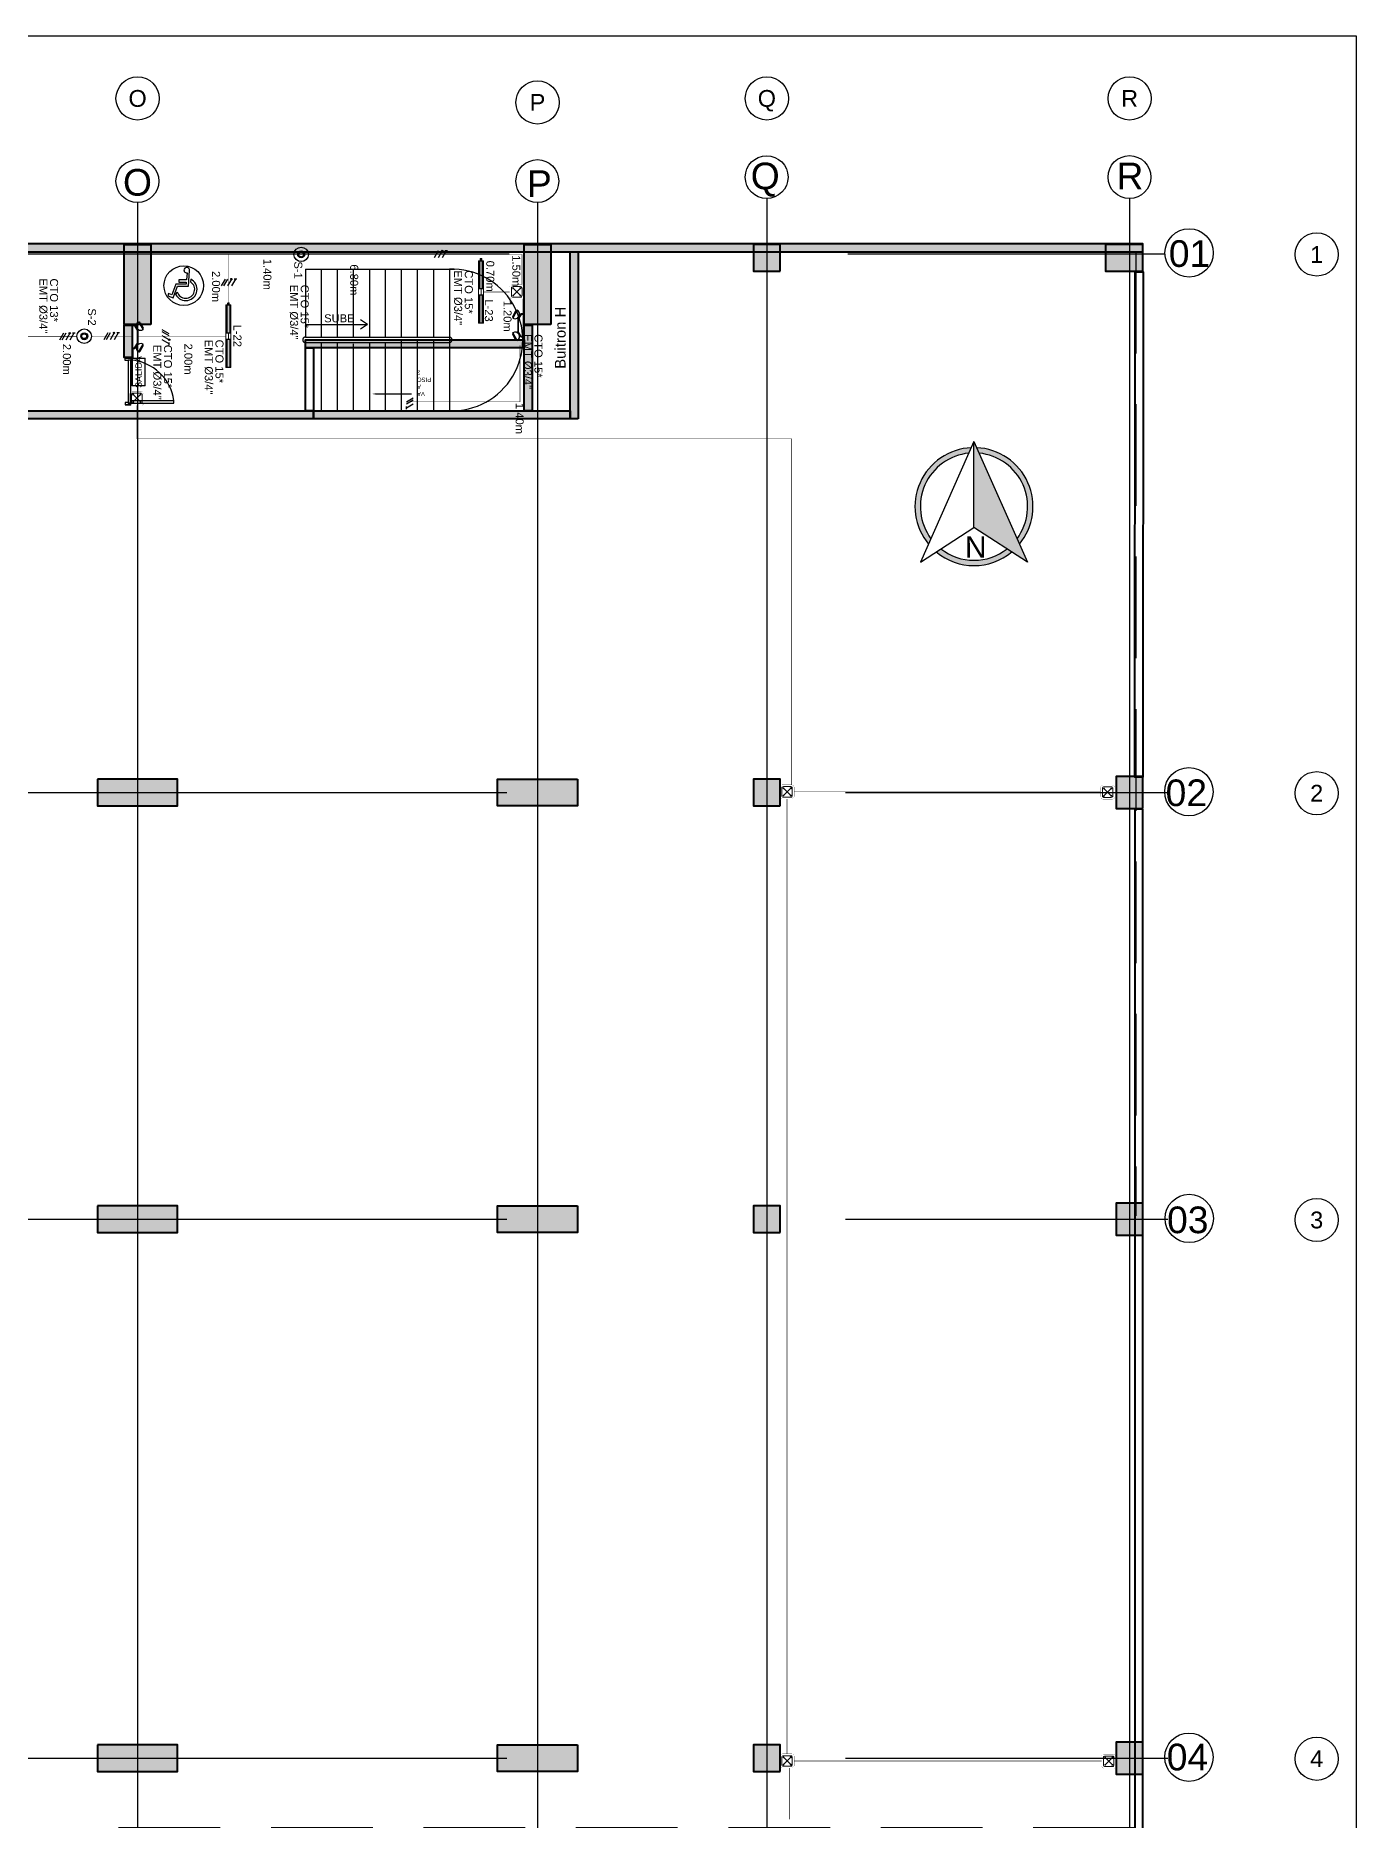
# Model space of a CAD drawing. Header units: millimetres. Extents: x -363 to 427, y -108 to 824.
# Drawn here: x 316.77 to 341.52, y -62.94 to -29.48 of the extents above; entities that cross this region are included whole.
import ezdxf
from ezdxf import colors
from ezdxf.entities.mleader import LeaderData, LeaderLine
from ezdxf.enums import TextEntityAlignment as Align
from ezdxf.lldxf.tags import DXFTag
from ezdxf.math import Vec2, Vec3

# ---------------------------------------------------------------- set-up
doc = ezdxf.new("R2010")
doc.units = ezdxf.units.MM
for name, pattern in [('Center', [50.8, 31.75, -6.35, 6.35, -6.35]), ('DASHED2', [9.525, 6.35, -3.175]), ('HIDDEN', [9.525, 6.35, -3.175]), ('HIDDEN2', [4.7625, 3.175, -1.5875]), ('LÍNEAS_OCULTASX2', [0.75, 0.5, -0.25])]:
    doc.linetypes.add(name, pattern=pattern)
for name, color, linetype in [('-ALAMBRADO', 7, 'Continuous'), ('-CN-GYD-ILUMINACION-EM', 1, 'Continuous'), ('-CN-GYD-TEXTOS', 7, 'Continuous'), ('1amobla', 2, 'Continuous'), ('A_CIRCULO DE EJES', 252, 'Continuous'), ('AREA PARQUEO', 253, 'Continuous'), ('CAJA DE PASO', 86, 'Continuous'), ('EJE-ESTRUCTURA', 8, 'Center'), ('F-2', 8, 'Continuous'), ('GG_LUMINARIA LED HERMETICA', 1, 'Continuous'), ('GG_MEZANINE', 8, 'Continuous'), ('GG_PISO 3', 8, 'Continuous'), ('JCA_HATCH 254', 252, 'Continuous'), ('JCA_PROYECCIONES', 8, 'HIDDEN2'), ('JCA_TEXTO1', 8, 'Continuous'), ('JCA_TEXTO2', 8, 'Continuous'), ('LUMINARIA DE EMERGENCIA', 1, 'Continuous'), ('MUEBLE', 8, 'Continuous'), ('NORTE', 7, 'Continuous'), ('PLANO', 8, 'Continuous'), ('PROYECCION', 8, 'DASHED2'), ('SENSOR MOVIMIENTO', 3, 'Continuous')]:
    doc.layers.add(name, color=color, linetype=linetype)
doc.layers.add('-auxiliar', color=190, linetype='Continuous', plot=False)
for name, color, linetype, lineweight in [('-CN-GYD-INTERRUPTORES DE PARED', 3, 'Continuous', 20), ('-CN-GYD-TUBERÍA TOMACORRIENTE', 5, 'Continuous', 5), ('-CN-GYD-TUBERÍA TOMACORRIENTE PVC', 86, 'Continuous', 18), ('_TEXTO', 7, 'Continuous', 9), ('Estructura', 250, 'Continuous', 40), ('L', 7, 'Continuous', 15), ('TEXTOS', 251, 'Continuous', 20)]:
    doc.layers.add(name, color=color, linetype=linetype, lineweight=lineweight)
doc.layers.add('A-HATCH CONCRETO', color=7, linetype='Continuous', true_color=0xcfcfcf)
doc.layers.add('HACHTCOLUMNA', color=7, linetype='Continuous', true_color=0x5c5c5c)
doc.layers.add('Muro', color=250, linetype='Continuous', lineweight=40, true_color=0x333333)
doc.styles.add('A_TEXT1', font='arial.ttf')
doc.styles.add('GYD', font='arial.ttf', dxfattribs={"height": 2.5})
doc.styles.get("Standard").update_dxf_attribs({"font": 'arial.ttf'})
doc.styles.add('style2', font='arial.ttf', dxfattribs={"width": 1.5})
tags = doc.linetypes.add('EMT_LINE', pattern='A,0.5,-0.2,["EMT",Standard,S=0.1,R=0,X=-0.1,Y=-0.05],-0.25', length=0.95).pattern_tags.tags
tags[6] = DXFTag(74, 10)
pattern_1 = [(270, (73.633, -1.35), (10.40324, -6.00631), [1.50158, -10.51105]), (360, (73.6335, -2.101), (10.40324, 6.00631), [0.75079, -20.05569]), (360, (73.6335, -2.289), (10.40324, 6.00631), [0.60063, -20.20584]), (360, (73.6335, -1.9134), (10.40324, 6.00631), [0.60063, -20.20584]), (330, (73.633, -2.477), (10.40324, 6.00631), [0.4805, -11.53212]), (30, (73.633, -1.726), (4e-09, 12.01262), [0.4805, -11.53212])]
pattern_2 = [(0, (0, 0), (0, 6.985), [5.08, -1.905]), (90, (0, 0), (-6.985, 4e-16), [5.08, -1.905])]

# ---------------------------------------------------------------- blocks, each defined once
blk = doc.blocks.new('O6C20-MDW')
at = {"layer": 'SENSOR MOVIMIENTO'}
for radius in [129, 62.1, 43.1]:
    blk.add_circle((63166, 32657), radius, dxfattribs=at)
blk = doc.blocks.new('GG_HERMETICA')
h = blk.add_hatch()
h.set_pattern_fill('SWAMP', color=252, scale=0.472938, angle=270)
h.set_pattern_definition(pattern_1)
h.paths.add_polyline_path([(-20, -30), (-20, 17), (-550, 17), (-550, -30)])
h = blk.add_hatch()
h.set_pattern_fill('SWAMP', color=252, scale=0.472938, angle=270)
h.set_pattern_definition(pattern_1)
h.paths.add_polyline_path([(620, -30), (620, 17), (90, 17), (90, -30)])
at = {"layer": '-CN-GYD-INTERRUPTORES DE PARED', "color": 1, "extrusion": (0, 0, -1)}
for p, q in [((-550, -53), (-550, 40)), ((-550, 40), (-525, 40)), ((-525, 40), (-20, 40)), ((90, 40), (620, 40)), ((620, 40), (620, -53)), ((-20, -53), (-550, -53)), ((594, -53), (90, -53)), ((620, -53), (594, -53))]:
    blk.add_line(p, q, dxfattribs=at)
at = {"layer": '-CN-GYD-INTERRUPTORES DE PARED', "color": 1}
for p, q in [((90, 40), (-20, 40)), ((-20, 40), (-20, -53)), ((90, -53), (90, 40)), ((622, 6), (620, 6)), ((620, 6), (620, -6)), ((622, 10), (623, 11)), ((622, 8), (622, 10)), ((622, 7), (622, 8)), ((622, 5), (622, 7)), ((622, -6), (622, 6)), ((623, 4), (622, 5)), ((622, -3), (623, 1)), ((623, 11), (623, 11)), ((623, 11), (630, 11)), ((623, 1), (623, 4)), ((623, 1), (623, 1)), ((630, 11), (630, 6)), ((630, 6), (631, 6)), ((631, 6), (631, 9)), ((631, 9), (639, 9)), ((639, 9), (639, 6)), ((639, 6), (640, 6)), ((640, 10), (650, 10)), ((640, 6), (640, 10)), ((650, 10), (652, 8)), ((652, 8), (656, 8)), ((656, 8), (658, 8)), ((658, 8), (661, 5)), ((661, 5), (661, -6)), ((-20, -6), (90, -6)), ((620, -19), (620, -6)), ((622, -19), (620, -19)), ((622, -6), (622, -3)), ((622, -6), (622, -9)), ((622, -6), (622, -19)), ((622, -9), (623, -13)), ((623, -17), (622, -18)), ((622, -18), (622, -19)), ((622, -19), (622, -21)), ((622, -21), (622, -22)), ((622, -22), (623, -24)), ((623, -13), (623, -14)), ((623, -14), (623, -17)), ((623, -24), (623, -24)), ((623, -24), (630, -24)), ((630, -24), (630, -19)), ((630, -19), (631, -19)), ((631, -19), (631, -22)), ((631, -22), (639, -22)), ((639, -22), (639, -19)), ((639, -19), (640, -19)), ((640, -19), (640, -22)), ((640, -22), (650, -22)), ((650, -22), (652, -20)), ((652, -20), (656, -20)), ((656, -20), (658, -20)), ((658, -20), (661, -17)), ((661, -17), (661, -6))]:
    blk.add_line(p, q, dxfattribs=at)
for points in [[(623, 4), (630, 4)], [(623, 1), (630, 1)], [(629, 11), (629, 4), (629, 1), (629, -6)], [(630, 6), (630, -6)], [(631, 6), (631, -6)], [(639, 2), (631, 2)], [(639, 6), (639, -6)], [(640, 6), (640, -6)], [(640, 1), (650, 1), (650, 3), (640, 3)], [(650, 3), (652, 5)], [(650, 1), (652, -3)], [(652, 8), (652, -6)], [(-20, -53), (90, -53)], [(623, -14), (630, -14)], [(623, -17), (630, -17)], [(629, -24), (629, -17), (629, -14), (629, -6)], [(630, -19), (630, -6)], [(631, -19), (631, -6)], [(639, -15), (631, -15)], [(639, -19), (639, -6)], [(640, -19), (640, -6)], [(640, -14), (650, -14), (650, -15), (640, -15)], [(650, -14), (652, -10)], [(650, -15), (652, -17)], [(652, -20), (652, -6)]]:
    blk.add_lwpolyline(points, dxfattribs=at)
at = {"color": 1}
for points in [[(-20, 17), (-20, -30), (-550, -30), (-550, 17)], [(620, 17), (620, -30), (90, -30), (90, 17)]]:
    blk.add_lwpolyline(points, close=True, dxfattribs=at)
blk = doc.blocks.new('2x')
at = {"layer": '-ALAMBRADO'}
h = blk.add_hatch(color=256, dxfattribs=at)
edge = h.paths.add_edge_path()
edge.add_arc((0.075, 0.13), 0.025, 0, 360)
for p, q in [((-0.075, 0.13), (-0.225, -0.13)), ((0.075, 0.13), (-0.075, -0.13)), ((0.225, 0.13), (0.075, -0.13))]:
    blk.add_line(p, q, dxfattribs=at)
blk.add_lwpolyline([(0.275, 0.13), (0.175, 0.13)], dxfattribs=at)
blk.add_circle((0.075, 0.13), 0.025, dxfattribs=at)
blk = doc.blocks.new('*U566')
at = {"layer": '-ALAMBRADO'}
blk.add_blockref('2x', (0, 0), dxfattribs=at)
blk = doc.blocks.new('3x')
at = {"layer": '-ALAMBRADO'}
h = blk.add_hatch(color=256, dxfattribs=at)
edge = h.paths.add_edge_path()
edge.add_arc((0.078, 0.13), 0.025, 0, 360)
for p, q in [((-0.152, 0.13), (-0.302, -0.13)), ((-0.072, 0.13), (-0.222, -0.13)), ((0.078, 0.13), (-0.072, -0.13)), ((0.228, 0.13), (0.078, -0.13))]:
    blk.add_line(p, q, dxfattribs=at)
blk.add_lwpolyline([(0.278, 0.13), (0.178, 0.13)], dxfattribs=at)
blk.add_circle((0.078, 0.13), 0.025, dxfattribs=at)
blk = doc.blocks.new('*U583')
at = {"layer": '-ALAMBRADO'}
blk.add_blockref('3x', (0, 0), dxfattribs=at)
blk = doc.blocks.new('*U593')
at = {"layer": '-CN-GYD-ILUMINACION-EM', "ltscale": 0.3}
for p, q in [((-145, 270), (-200, 170)), ((-114, 285), (-197, 136)), ((-193, 144), (-193, 144)), ((-119, 277), (-119, 277)), ((-145, -270), (-200, -170)), ((-114, -285), (-197, -136)), ((-193, -144), (-193, -144)), ((-119, -277), (-119, -277))]:
    blk.add_line(p, q, dxfattribs=at)
at = {"layer": '-CN-GYD-ILUMINACION-EM'}
for p, q in [((-104, 116), (-104, -116)), ((-94, 114), (-94, -114)), ((0, 217), (-46, 217)), ((0, 207), (-40, 207)), ((0, -217), (0, 217)), ((-46, -217), (0, -217)), ((-40, -207), (0, -207))]:
    blk.add_line(p, q, dxfattribs=at)
for points in [[(-96, 130), (-110, 138)], [(-46, 217), (-104, 116)], [(-40, 207), (-94, 114)], [(-56, 199), (-70, 208)], [(-96, -130), (-110, -138)], [(-46, -217), (-104, -116)], [(-40, -207), (-94, -114)], [(-56, -199), (-70, -208)]]:
    blk.add_lwpolyline(points, dxfattribs=at)
at = {"layer": '-CN-GYD-ILUMINACION-EM', "ltscale": 0.3}
for centre, radius, start, end in [((-183, 161), 19.1, 150.9715, 240.9715), ((-156, 211), 85.5, 240.9715, 60.9715), ((-128, 260), 19.1, 60.9715, 150.9715), ((-183, -161), 19.1, 119.0285, 209.0285), ((-156, -211), 85.5, 299.0285, 119.0285), ((-128, -260), 19.1, 209.0285, 299.0285)]:
    blk.add_arc(centre, radius, start, end, dxfattribs=at)
at = {"layer": '-CN-GYD-TEXTOS', "style": 'GYD'}
blk.add_attdef('5', (-68, -406), '', height=125, rotation=90, dxfattribs=at)
blk = doc.blocks.new('Salida_3.8W')
h = blk.add_hatch()
h.set_pattern_fill('ANGLE', color=256)
h.set_pattern_definition(pattern_2)
h.paths.add_polyline_path([(0.434, -0.01), (0.434, 0.303), (-0.434, 0.303), (-0.434, -0.01)])
h.paths.add_polyline_path([(-0.424, 0), (-0.424, 0.293), (0.424, 0.293), (0.424, 0)], flags=16)
h = blk.add_hatch()
h.set_pattern_fill('ANGLE', color=256)
h.set_pattern_definition(pattern_2)
h.paths.add_polyline_path([(0.434, -0.01), (0.434, 0.303), (-0.434, 0.303), (-0.434, -0.01)])
h.paths.add_polyline_path([(-0.424, 0), (-0.424, 0.293), (0.424, 0.293), (0.424, 0)], flags=16)
at = {"layer": 'L'}
h = blk.add_hatch(dxfattribs=at)
h.set_pattern_fill('ANGLE', color=3)
h.set_pattern_definition([(0, (-44.6785, -37.2514), (0, 6.985), [5.08, -1.905]), (90, (-44.6785, -37.2514), (-6.985, 4e-16), [5.08, -1.905])])
h.paths.add_polyline_path([(0.434, -0.01), (0.434, 0.303), (-0.434, 0.303), (-0.434, -0.01)])
h.paths.add_polyline_path([(-0.424, 0), (-0.424, 0.293), (0.424, 0.293), (0.424, 0)], flags=16)
h = blk.add_hatch(color=3, dxfattribs=at)
h.paths.add_polyline_path([(0.434, -0.01), (0.434, 0.303), (-0.434, 0.303), (-0.434, -0.01)])
h.paths.add_polyline_path([(-0.424, 0), (-0.424, 0.293), (0.424, 0.293), (0.424, 0)], flags=16)
at = {"layer": 'L', "color": 3}
for points in [[(-0.434, 0.303), (0.434, 0.303), (0.434, -0.01), (-0.434, -0.01)], [(-0.424, 0.293), (0.424, 0.293), (0.424, 0), (-0.424, 0)]]:
    blk.add_lwpolyline(points, close=True, dxfattribs=at)
at = {"layer": 'L', "color": 3, "insert": (0, 0.146, 712.661), "char_height": 0.15, "width": 0.84839, "attachment_point": 5}
blk.add_mtext('\\pxqc;SALIDA', dxfattribs=at)
blk = doc.blocks.new('Caja de paso')
at = {"layer": '-CN-GYD-TUBERÍA TOMACORRIENTE PVC', "const_width": 0.00173}
blk.add_lwpolyline([(-0.111, 0.067), (-0.111, -0.067, 0.414214), (-0.067, -0.111), (0.067, -0.111, 0.414214), (0.111, -0.067), (0.111, 0.067, 0.414214), (0.067, 0.111), (-0.067, 0.111, 0.414214)], format="xyb", close=True, dxfattribs=at)
at = {"layer": '-CN-GYD-TUBERÍA TOMACORRIENTE PVC'}
blk.add_lwpolyline([(-0.057, -0.082), (0.057, -0.082, 0.414214), (0.082, -0.057), (0.082, 0.057, 0.414214), (0.057, 0.082), (-0.057, 0.082, 0.414214), (-0.082, 0.057), (-0.082, -0.057, 0.414214)], format="xyb", close=True, dxfattribs=at)
at = {"layer": '-CN-GYD-TUBERÍA TOMACORRIENTE PVC', "linetype": 'LÍNEAS_OCULTASX2'}
for points in [[(-0.057, 0.057), (0.057, -0.057)], [(0.057, 0.057), (-0.057, -0.057)]]:
    blk.add_lwpolyline(points, dxfattribs=at)
at = {"layer": '-CN-GYD-TUBERÍA TOMACORRIENTE PVC'}
for centre in [(-0.057, 0.057), (0.057, 0.057), (-0.057, -0.057), (0.057, -0.057)]:
    blk.add_circle(centre, 0.00665, dxfattribs=at)
blk = doc.blocks.new('A_B_Eje')
at = {"layer": 'A_CIRCULO DE EJES', "ltscale": 1.5}
blk.add_circle((0, 0), 0.0045, dxfattribs=at)
at = {"layer": 'A_CIRCULO DE EJES', "ltscale": 1.5, "style": 'A_TEXT1'}
blk.add_attdef('EJE', text='', height=0.0035, dxfattribs=at).set_placement((0, 0), align=Align.MIDDLE_CENTER)
blk = doc.blocks.new('2x-1')
at = {"layer": '-ALAMBRADO'}
for p, q in [((-0.033, 0.13), (-0.183, -0.13)), ((0.047, 0.13), (-0.103, -0.13)), ((0.197, 0.13), (0.047, -0.13))]:
    blk.add_line(p, q, dxfattribs=at)
blk.add_lwpolyline([(0.247, 0.13), (0.147, 0.13)], dxfattribs=at)
blk = doc.blocks.new('*U594')
at = {"layer": '-ALAMBRADO'}
blk.add_blockref('2x-1', (0, 0), dxfattribs=at)
blk = doc.blocks.new('estructura etapa 3')
at = {"layer": 'HACHTCOLUMNA', "transparency": 33554687}
h = blk.add_hatch(color=256, dxfattribs=at)
h.paths.add_polyline_path([(-891.651, -6658.124), (-891.651, -6657.624), (-892.35, -6657.624), (-892.35, -6658.124)])
h.paths.add_polyline_path([(-849.354, -6658.124), (-849.354, -6657.624), (-850.055, -6657.624), (-850.055, -6658.124)])
h.paths.add_polyline_path([(-856.154, -6658.124), (-856.154, -6657.624), (-856.654, -6657.624), (-856.654, -6658.124)])
h.paths.add_polyline_path([(-876.45, -6659.124), (-876.95, -6659.124), (-876.95, -6657.624), (-876.45, -6657.624)])
h.paths.add_polyline_path([(-883.95, -6659.124), (-884.45, -6659.124), (-884.45, -6657.624), (-883.95, -6657.624)])
h.paths.add_polyline_path([(-860.452, -6659.124), (-860.952, -6659.124), (-860.952, -6657.624), (-860.452, -6657.624)])
h.paths.add_polyline_path([(-867.95, -6659.124), (-868.45, -6659.124), (-868.45, -6657.624), (-867.95, -6657.624)])
h.paths.add_polyline_path([(-891.85, -6668.199), (-891.851, -6667.599), (-892.35, -6667.599), (-892.349, -6668.199)])
h.paths.add_polyline_path([(-849.354, -6668.199), (-849.354, -6667.599), (-849.854, -6667.599), (-849.854, -6668.199)])
h.paths.add_polyline_path([(-856.154, -6668.149), (-856.154, -6667.649), (-856.654, -6667.649), (-856.654, -6668.149)])
h.paths.add_polyline_path([(-859.952, -6667.649), (-859.952, -6668.149), (-861.452, -6668.149), (-861.452, -6667.649)])
h.paths.add_polyline_path([(-875.95, -6667.649), (-875.95, -6668.149), (-877.45, -6668.149), (-877.45, -6667.649)])
h.paths.add_polyline_path([(-868.95, -6667.649), (-868.95, -6668.149), (-867.45, -6668.149), (-867.45, -6667.649)])
h.paths.add_polyline_path([(-884.95, -6667.649), (-884.95, -6668.149), (-883.45, -6668.149), (-883.45, -6667.649)])
h.paths.add_polyline_path([(-891.85, -6676.199), (-891.85, -6675.599), (-892.349, -6675.599), (-892.349, -6676.199)])
h.paths.add_polyline_path([(-849.354, -6676.199), (-849.354, -6675.599), (-849.854, -6675.599), (-849.854, -6676.199)])
h.paths.add_polyline_path([(-856.154, -6676.149), (-856.154, -6675.649), (-856.654, -6675.649), (-856.654, -6676.149)])
h.paths.add_polyline_path([(-859.952, -6675.649), (-859.952, -6676.149), (-861.452, -6676.149), (-861.452, -6675.649)])
h.paths.add_polyline_path([(-875.95, -6675.649), (-875.95, -6676.149), (-877.45, -6676.149), (-877.45, -6675.649)])
h.paths.add_polyline_path([(-868.95, -6675.649), (-868.95, -6676.149), (-867.45, -6676.149), (-867.45, -6675.649)])
h.paths.add_polyline_path([(-884.95, -6675.649), (-884.95, -6676.149), (-883.45, -6676.149), (-883.45, -6675.649)])
h.paths.add_polyline_path([(-891.847, -6686.299), (-891.851, -6685.699), (-892.35, -6685.699), (-892.346, -6686.299)])
h.paths.add_polyline_path([(-849.354, -6686.299), (-849.354, -6685.699), (-849.854, -6685.699), (-849.854, -6686.299)])
h.paths.add_polyline_path([(-856.154, -6686.249), (-856.154, -6685.749), (-856.654, -6685.749), (-856.654, -6686.249)])
h.paths.add_polyline_path([(-859.952, -6685.749), (-859.952, -6686.249), (-861.452, -6686.249), (-861.452, -6685.749)])
h.paths.add_polyline_path([(-875.95, -6685.749), (-875.95, -6686.249), (-877.45, -6686.249), (-877.45, -6685.749)])
h.paths.add_polyline_path([(-868.95, -6685.749), (-868.95, -6686.249), (-867.45, -6686.249), (-867.45, -6685.749)])
h.paths.add_polyline_path([(-884.95, -6685.749), (-884.95, -6686.249), (-883.45, -6686.249), (-883.45, -6685.749)])
h.paths.add_polyline_path([(-849.353, -6694.294), (-849.354, -6693.699), (-849.855, -6693.699), (-849.854, -6694.294)])
h.paths.add_polyline_path([(-856.054, -6694.249), (-856.054, -6693.749), (-856.654, -6693.749), (-856.654, -6694.249)])
h.paths.add_polyline_path([(-891.651, -6694.249), (-891.651, -6693.749), (-892.35, -6693.749), (-892.35, -6694.249)])
h.paths.add_polyline_path([(-859.952, -6693.749), (-859.952, -6694.249), (-861.452, -6694.249), (-861.452, -6693.749)])
h.paths.add_polyline_path([(-875.95, -6693.749), (-875.95, -6694.249), (-877.45, -6694.249), (-877.45, -6693.749)])
h.paths.add_polyline_path([(-868.95, -6693.749), (-868.95, -6694.249), (-867.45, -6694.249), (-867.45, -6693.749)])
h.paths.add_polyline_path([(-884.95, -6693.749), (-884.95, -6694.249), (-883.45, -6694.249), (-883.45, -6693.749)])
h.paths.add_polyline_path([(-849.359, -6703.974), (-849.359, -6703.374), (-849.859, -6703.374), (-849.859, -6703.974)])
h.paths.add_polyline_path([(-856.054, -6703.924), (-856.054, -6703.424), (-856.654, -6703.424), (-856.654, -6703.924)])
h.paths.add_polyline_path([(-867.95, -6704.924), (-867.95, -6703.424), (-868.45, -6703.424), (-868.45, -6704.924)])
h.paths.add_polyline_path([(-891.651, -6703.924), (-891.651, -6703.424), (-892.35, -6703.424), (-892.35, -6703.924)])
h.paths.add_polyline_path([(-861.847, -6703.424), (-860.347, -6703.424), (-860.347, -6703.924), (-861.847, -6703.924)])
h.paths.add_polyline_path([(-883.95, -6704.924), (-883.95, -6703.424), (-884.45, -6703.424), (-884.45, -6704.924)])
h.paths.add_polyline_path([(-876.45, -6704.924), (-876.45, -6703.424), (-876.95, -6703.424), (-876.95, -6704.924)])
h.paths.add_polyline_path([(-849.354, -6711.949), (-849.354, -6711.449), (-850.054, -6711.449), (-850.054, -6711.949)])
h.paths.add_polyline_path([(-855.954, -6711.949), (-855.954, -6711.449), (-856.654, -6711.449), (-856.654, -6711.949)])
h.paths.add_polyline_path([(-891.65, -6711.949), (-891.65, -6711.449), (-892.35, -6711.449), (-892.35, -6711.949)])
h.paths.add_polyline_path([(-860.952, -6711.949), (-860.952, -6709.549), (-860.452, -6709.549), (-860.452, -6711.949)])
h.paths.add_polyline_path([(-868.45, -6709.549), (-868.45, -6711.949), (-867.95, -6711.949), (-867.95, -6709.549)])
h.paths.add_polyline_path([(-876.95, -6709.549), (-876.95, -6711.949), (-876.45, -6711.949), (-876.45, -6709.549)])
h.paths.add_polyline_path([(-883.95, -6709.549), (-883.95, -6711.949), (-884.45, -6711.949), (-884.45, -6709.549)])
at = {"layer": 'EJE-ESTRUCTURA'}
for p, q in [((-868.2, -6656.837), (-868.2, -6713.089)), ((-860.702, -6656.837), (-860.702, -6713.089)), ((-856.404, -6656.761), (-856.404, -6713.089)), ((-849.604, -6656.761), (-849.604, -6713.089)), ((-860.702, -6657.438), (-860.702, -6713.089)), ((-892.986, -6657.799), (-848.94, -6657.799)), ((-893.028, -6667.899), (-848.888, -6667.899)), ((-893.028, -6675.899), (-848.888, -6675.899)), ((-893.028, -6685.999), (-848.888, -6685.999))]:
    blk.add_line(p, q, dxfattribs=at)
at = {"layer": 'Estructura'}
for points in [[(-867.95, -6659.124), (-868.45, -6659.124), (-868.45, -6657.624), (-867.95, -6657.624)], [(-860.452, -6659.124), (-860.952, -6659.124), (-860.952, -6657.624), (-860.452, -6657.624)], [(-856.154, -6658.124), (-856.154, -6657.624), (-856.654, -6657.624), (-856.654, -6658.124)], [(-849.354, -6658.124), (-849.354, -6657.624), (-850.055, -6657.624), (-850.055, -6658.124)], [(-868.95, -6667.649), (-868.95, -6668.149), (-867.45, -6668.149), (-867.45, -6667.649)], [(-859.952, -6667.649), (-859.952, -6668.149), (-861.452, -6668.149), (-861.452, -6667.649)], [(-856.154, -6668.149), (-856.154, -6667.649), (-856.654, -6667.649), (-856.654, -6668.149)], [(-849.354, -6668.199), (-849.354, -6667.599), (-849.854, -6667.599), (-849.854, -6668.199)], [(-849.354, -6676.199), (-849.354, -6675.599), (-849.854, -6675.599), (-849.854, -6676.199)], [(-868.95, -6675.649), (-868.95, -6676.149), (-867.45, -6676.149), (-867.45, -6675.649)], [(-859.952, -6675.649), (-859.952, -6676.149), (-861.452, -6676.149), (-861.452, -6675.649)], [(-856.154, -6676.149), (-856.154, -6675.649), (-856.654, -6675.649), (-856.654, -6676.149)], [(-868.95, -6685.749), (-868.95, -6686.249), (-867.45, -6686.249), (-867.45, -6685.749)], [(-859.952, -6685.749), (-859.952, -6686.249), (-861.452, -6686.249), (-861.452, -6685.749)], [(-856.154, -6686.249), (-856.154, -6685.749), (-856.654, -6685.749), (-856.654, -6686.249)], [(-849.354, -6686.299), (-849.354, -6685.699), (-849.854, -6685.699), (-849.854, -6686.299)]]:
    blk.add_lwpolyline(points, close=True, dxfattribs=at)
at = {"layer": 'JCA_TEXTO1', "linetype": 'Continuous'}
for centre, radius in [((-868.203, -6656.436), 0.401), ((-860.705, -6656.436), 0.401), ((-856.407, -6656.362), 0.401), ((-849.607, -6656.361), 0.401), ((-848.487, -6657.783), 0.453), ((-848.491, -6667.883), 0.453), ((-848.486, -6675.883), 0.453), ((-848.49, -6685.983), 0.453)]:
    blk.add_circle(centre, radius, dxfattribs=at)
at = {"layer": 'JCA_TEXTO2', "style": 'style2'}
blk.add_text('O', height=0.5, dxfattribs=at).set_placement((-868.473, -6656.71))
for s, p in [('Q', (-856.705, -6656.591)), ('R', (-849.849, -6656.591)), ('P', (-860.9, -6656.734)), ('01', (-848.868, -6658.046)), ('02', (-848.928, -6668.154)), ('03', (-848.901, -6676.16)), ('04', (-848.907, -6686.23))]:
    blk.add_text(s, height=0.5, rotation=0.0293, dxfattribs=at).set_placement(p)
blk = doc.blocks.new('A$Cc39617f2')
at = {"layer": 'A-HATCH CONCRETO', "linetype": 'Continuous', "ltscale": 0.3, "transparency": 33554687}
h = blk.add_hatch(color=256, dxfattribs=at)
h.dxf.hatch_style = 1
h.paths.add_polyline_path([(220.765, 56.814), (220.765, 56.964), (176.233, 56.964), (176.233, 56.814)])
h = blk.add_hatch(color=256, dxfattribs=at)
h.dxf.hatch_style = 1
h.paths.add_polyline_path([(210.178, 53.684), (210.028, 53.684), (210.028, 56.814), (210.178, 56.814)])
h = blk.add_hatch(color=256, dxfattribs=at)
h.dxf.hatch_style = 1
h.paths.add_polyline_path([(209.316, 53.834), (209.166, 53.834), (209.166, 55.439), (209.316, 55.439)])
h = blk.add_hatch(color=256, dxfattribs=at)
h.dxf.hatch_style = 1
h.paths.add_polyline_path([(209.166, 55.164), (209.166, 55.014), (205.064, 55.014), (205.064, 55.164)])
h = blk.add_hatch(color=256, dxfattribs=at)
h.dxf.hatch_style = 1
h.paths.add_polyline_path([(179.244, 53.684), (179.244, 53.834), (205.214, 53.834), (205.214, 53.684)])
h = blk.add_hatch(color=256, dxfattribs=at)
h.dxf.hatch_style = 1
h.paths.add_polyline_path([(210.028, 53.833), (210.028, 53.683), (205.214, 53.684), (205.214, 53.834)])
at = {"layer": 'A-HATCH CONCRETO', "ltscale": 0.03}
h = blk.add_hatch(color=256, dxfattribs=at)
h.dxf.hatch_style = 1
h.paths.add_polyline_path([(209.166, 38.914), (209.174, 38.914), (209.324, 38.914), (209.316, 38.914)])
h = blk.add_hatch(color=256, dxfattribs=at)
h.dxf.hatch_style = 1
h.paths.add_polyline_path([(209.166, 28.814), (209.166, 28.814), (209.316, 28.814), (209.316, 28.814)])
h = blk.add_hatch(color=256, dxfattribs=at)
h.dxf.hatch_style = 1
h.paths.add_polyline_path([(209.166, 28.314), (209.166, 28.314), (209.316, 28.314), (209.316, 28.314)])
at = {"layer": 'JCA_HATCH 254', "true_color": 0x636466}
blk.add_hatch(color=251, dxfattribs=at).paths.add_polyline_path([(201.819, 54.831), (201.669, 54.831), (201.669, 55.439), (201.819, 55.439)])
at = {"layer": '-auxiliar', "elevation": -201.258}
for points in [[(201.819, 54.831), (201.669, 54.831), (201.669, 55.439), (201.819, 55.439)], [(209.316, 53.834), (209.166, 53.834), (209.166, 55.439), (209.316, 55.439)]]:
    blk.add_lwpolyline(points, close=True, dxfattribs=at)
at = {"linetype": 'HIDDEN', "ltscale": 0.3}
blk.add_lwpolyline([(178.09, 53.851), (179.094, 53.851), (179.094, 53.684), (210.178, 53.684), (210.178, 56.814), (220.632, 56.814), (220.632, 38.739), (220.614, 38.739), (220.614, 27.269), (201.421, 27.269)], dxfattribs=at)
at = {"layer": '1amobla', "color": 7, "linetype": 'Continuous', "ltscale": 0.3, "true_color": 0xffffff}
blk.add_lwpolyline([(171.723, 60.865), (224.765, 60.865), (224.765, -1.386), (171.723, -1.386)], close=True, dxfattribs=at)
blk.add_lwpolyline([(171.723, 60.865), (224.765, 60.865), (224.765, -1.386), (171.723, -1.386)], close=True, dxfattribs=at)
at = {"layer": 'AREA PARQUEO', "color": 2}
for p, q in [((205.064, 55.164), (207.764, 55.164)), ((205.064, 55.114), (207.764, 55.114))]:
    blk.add_line(p, q, dxfattribs=at)
at = {"layer": 'F-2'}
for points in [[(201.745, 54.774), (201.689, 54.774), (201.689, 54.819), (201.79, 54.819), (201.79, 54.785), (201.745, 54.785), (201.745, 54.774)], [(201.745, 54.774), (201.689, 54.774), (201.689, 54.819), (201.79, 54.819), (201.79, 54.785), (201.745, 54.785), (201.745, 54.774)], [(201.779, 54.831), (201.779, 54.819), (201.7, 54.819), (201.7, 54.831)], [(201.779, 54.831), (201.779, 54.819), (201.7, 54.819), (201.7, 54.831)]]:
    blk.add_lwpolyline(points, dxfattribs=at)
at = {"layer": 'JCA_PROYECCIONES'}
for p, q in [((205.064, 56.489), (205.064, 55.214)), ((205.064, 56.489), (207.858, 56.489)), ((205.364, 55.214), (205.364, 56.489)), ((205.664, 55.214), (205.664, 56.489)), ((205.964, 55.214), (205.964, 56.489)), ((206.264, 56.489), (206.264, 55.214)), ((206.564, 55.214), (206.564, 56.489)), ((206.864, 55.214), (206.864, 56.489)), ((207.164, 55.214), (207.164, 56.489)), ((207.464, 56.489), (207.464, 55.214)), ((207.764, 56.489), (207.764, 53.834)), ((205.064, 55.214), (207.764, 55.214)), ((205.064, 53.834), (205.064, 55.114)), ((205.364, 53.834), (205.364, 55.114)), ((205.664, 53.834), (205.664, 55.114)), ((205.964, 53.834), (205.964, 55.089)), ((206.264, 55.114), (206.264, 53.834)), ((206.564, 53.834), (206.564, 55.114)), ((206.864, 53.834), (206.864, 55.164)), ((207.164, 53.834), (207.164, 55.164)), ((207.464, 55.164), (207.464, 53.834)), ((205.214, 53.834), (209.166, 53.834)), ((205.214, 53.684), (209.166, 53.684))]:
    blk.add_line(p, q, dxfattribs=at)
for centre, start, end in [((205.064, 55.164), 90, 270), ((207.764, 55.164), 270, 90)]:
    blk.add_arc(centre, 0.05, start, end, dxfattribs=at)
at = {"layer": 'MUEBLE', "linetype": 'HIDDEN'}
for points in [[(201.745, 53.976), (201.79, 53.976), (201.79, 54.785), (201.745, 54.785)], [(201.745, 53.976), (201.79, 53.976), (201.79, 54.785), (201.745, 54.785)], [(201.79, 54.022), (201.79, 53.976), (202.599, 53.976), (202.599, 54.022)], [(201.79, 54.022), (201.79, 53.976), (202.599, 53.976), (202.599, 54.022)]]:
    blk.add_lwpolyline(points, close=True, dxfattribs=at)
for points in [[(201.745, 53.988), (201.689, 53.988), (201.689, 53.942), (201.79, 53.942), (201.79, 53.976), (201.745, 53.976), (201.745, 53.988)], [(201.745, 53.988), (201.689, 53.988), (201.689, 53.942), (201.79, 53.942), (201.79, 53.976), (201.745, 53.976), (201.745, 53.988)], [(201.779, 53.931), (201.779, 53.942), (201.7, 53.942), (201.7, 53.931)], [(201.779, 53.931), (201.779, 53.942), (201.7, 53.942), (201.7, 53.931)]]:
    blk.add_lwpolyline(points, dxfattribs=at)
blk.add_arc((201.72, 53.9), 0.888, 7.8945, 85.4314, dxfattribs=at)
blk.add_arc((201.72, 53.9), 0.888, 7.8945, 85.4314, dxfattribs=at)
at = {"layer": 'Muro'}
for points in [[(220.765, 56.814), (220.765, 56.964), (176.233, 56.964), (176.233, 56.814)], [(210.178, 53.684), (210.028, 53.684), (210.028, 56.814), (210.178, 56.814)], [(220.764, 46.964), (220.614, 46.964), (220.619, 56.439), (220.769, 56.439)], [(201.819, 54.831), (201.669, 54.831), (201.669, 55.439), (201.819, 55.439)], [(201.819, 54.831), (201.669, 54.831), (201.669, 55.439), (201.819, 55.439)], [(209.316, 53.834), (209.166, 53.834), (209.166, 55.439), (209.316, 55.439)], [(209.316, 53.834), (209.166, 53.834), (209.166, 55.439), (209.316, 55.439)], [(209.166, 55.164), (209.166, 55.014), (205.064, 55.014), (205.064, 55.164)], [(179.244, 53.684), (179.244, 53.834), (205.214, 53.834), (205.214, 53.684)], [(220.764, 46.364), (220.614, 46.364), (220.614, 3.114), (220.764, 3.114)]]:
    blk.add_lwpolyline(points, close=True, dxfattribs=at)
for points, elevation in [([(205.214, 53.834), (205.064, 53.834), (205.064, 55.014), (205.214, 55.014)], 201.258), ([(210.028, 53.833), (210.028, 53.683), (205.214, 53.684), (205.214, 53.834)], -201.258)]:
    blk.add_lwpolyline(points, close=True, dxfattribs=dict(at, elevation=elevation))
at = {"layer": 'PROYECCION'}
blk.add_arc((207.811, 55.161), 1.328, 267.9577, 92.0423, dxfattribs=at)
at = {"layer": 'Muro'}
blk.add_blockref('estructura etapa 3', (1070.118, 6714.576), dxfattribs=at)
blk = doc.blocks.new('A$Cf847e5f9')
at = {"true_color": 0x636466}
h = blk.add_hatch(color=251, dxfattribs=at)
h.dxf.hatch_style = 1
h.paths.add_polyline_path([(7.58, 4.1), (17.59, -2.41), (7.58, 20.19)])
h = blk.add_hatch(color=256)
h.dxf.hatch_style = 1
h.paths.add_polyline_path([(-0.94, 0.95), (-0.48, 1.98, -0.58483), (6.62, 18.02), (7.08, 19.06, 0.618991)])
h.paths.add_polyline_path([(15.65, 1.98), (16.1, 0.95, 0.618991), (8.08, 19.06), (8.54, 18.02, -0.58483)])
h = blk.add_hatch(color=256)
h.dxf.hatch_style = 1
h.paths.add_polyline_path([(1.39, 0.07), (0.5, -0.5, 0.361596), (14.66, -0.5), (13.78, 0.07, -0.344197)])
for points in [[(-2.43, -2.41), (7.58, 4.1)], [(17.59, -2.41), (7.58, 4.1)]]:
    blk.add_lwpolyline(points)
at = {"layer": 'NORTE'}
for q in [(-2.43, -2.41), (17.59, -2.41)]:
    blk.add_line((7.58, 20.19), q, dxfattribs=at)
blk.add_lwpolyline([(7.58, 4.1), (7.58, 20.19)], dxfattribs=at)
for radius, start, end in [(11.06, 92.5879, 219.6164), (10.06, 95.4614, 216.7429), (11.06, 320.3836, 87.4121), (10.06, 323.2571, 84.5386), (10.06, 232.0134, 307.9866), (11.06, 230.2404, 309.7596)]:
    blk.add_arc((7.58, 8), radius, start, end, dxfattribs=at)
at = {"layer": 'NORTE', "insert": (5.88, 2.43), "char_height": 4, "attachment_point": 1}
blk.add_mtext_dynamic_manual_height_columns('N', width=1.3231, gutter_width=12.5, heights=[0], dxfattribs=at)

msp = doc.modelspace()

# ---------------------------------------------------------------- linework, layer by layer
at = {"layer": '-CN-GYD-TUBERÍA TOMACORRIENTE', "linetype": 'EMT_LINE', "ltscale": 15, "const_width": 0.01}
for points in [[(320.382, -34.492), (320.382, -33.585), (321.608, -33.585)], [(321.88, -33.585), (325.883, -33.585), (325.883, -34.154)], [(325.653, -34.287), (325.162, -34.287)], [(325.886, -34.414), (325.886, -34.699)], [(317.541, -35.119), (316.827, -35.119), (316.505, -35.119)], [(318.583, -35.118), (317.814, -35.118)], [(320.335, -35.118), (318.688, -35.118)], [(318.598, -35.345), (318.598, -35.535)], [(325.846, -35.288), (325.846, -36.348), (323.781, -36.348)], [(318.665, -36.415), (318.665, -37.042)], [(318.667, -37.042), (330.938, -37.042), (330.938, -43.526)], [(330.853, -43.794), (330.853, -51.799)], [(330.986, -43.66), (336.723, -43.66)], [(330.853, -51.799), (330.853, -61.693)], [(330.981, -61.826), (336.748, -61.826)], [(330.895, -61.96), (330.895, -62.918)]]:
    msp.add_lwpolyline(points, dxfattribs=at)
at = {"layer": 'GG_PISO 3'}
for points in [[(321.837, -34.897), (322.987, -34.897), (322.857, -34.984)], [(321.972, -34.897), (322.987, -34.897), (322.857, -34.811)]]:
    msp.add_lwpolyline(points, dxfattribs=at)
at = {"layer": 'PLANO'}
for p, q in [((319.673, -34.05), (319.668, -34.099)), ((319.395, -34.341), (319.42, -34.284))]:
    msp.add_line(p, q, dxfattribs=at)
msp.add_lwpolyline([(319.607, -33.931), (319.597, -34.06), (319.449, -34.06), (319.449, -34.103), (319.591, -34.103), (319.591, -34.139), (319.395, -34.139), (319.318, -34.341), (319.259, -34.318), (319.244, -34.358), (319.342, -34.398), (319.425, -34.181), (319.632, -34.181), (319.651, -33.884)], dxfattribs=at)
msp.add_circle((319.543, -34.17), 0.371, dxfattribs=at)
for centre, radius, start, end in [((319.581, -34.24), 0.211, 208.655, 63.9046), ((319.581, -34.24), 0.167, 195.429, 58.2055), ((319.599, -33.88), 0.0517, 356.3303, 278.7397)]:
    msp.add_arc(centre, radius, start, end, dxfattribs=at)

# ---------------------------------------------------------------- block references
msp.add_blockref('A$Cc39617f2', (116.759, -90.349))
ref = msp.add_blockref('A_B_Eje', (318.678, -30.66), dxfattribs=dict(xscale=90, yscale=90, zscale=90))
ref.add_attrib('EJE', 'O', dxfattribs={"color": 7, "ltscale": 1.5, "height": 0.315, "style": 'A_TEXT1'}).set_placement((318.678, -30.66), align=Align.MIDDLE_CENTER)
ref = msp.add_blockref('A_B_Eje', (326.175, -30.735), dxfattribs=dict(xscale=90, yscale=90, zscale=90))
ref.add_attrib('EJE', 'P', dxfattribs={"color": 7, "ltscale": 1.5, "height": 0.315, "style": 'A_TEXT1'}).set_placement((326.175, -30.735), align=Align.MIDDLE_CENTER)
ref = msp.add_blockref('A_B_Eje', (330.474, -30.66), dxfattribs=dict(xscale=90, yscale=90, zscale=90))
ref.add_attrib('EJE', 'Q', dxfattribs={"color": 7, "ltscale": 1.5, "height": 0.315, "style": 'A_TEXT1'}).set_placement((330.474, -30.66), align=Align.MIDDLE_CENTER)
ref = msp.add_blockref('A_B_Eje', (337.274, -30.66), dxfattribs=dict(xscale=90, yscale=90, zscale=90))
ref.add_attrib('EJE', 'R', dxfattribs={"color": 7, "ltscale": 1.5, "height": 0.315, "style": 'A_TEXT1'}).set_placement((337.274, -30.66), align=Align.MIDDLE_CENTER)
ref = msp.add_blockref('A_B_Eje', (340.781, -33.585), dxfattribs=dict(xscale=90, yscale=90, zscale=90))
ref.add_attrib('EJE', '1', dxfattribs={"color": 7, "ltscale": 1.5, "height": 0.315, "style": 'A_TEXT1'}).set_placement((340.781, -33.585), align=Align.MIDDLE_CENTER)
ref = msp.add_blockref('A_B_Eje', (340.781, -43.685), dxfattribs=dict(xscale=90, yscale=90, zscale=90))
ref.add_attrib('EJE', '2', dxfattribs={"color": 7, "ltscale": 1.5, "height": 0.315, "style": 'A_TEXT1'}).set_placement((340.781, -43.685), align=Align.MIDDLE_CENTER)
ref = msp.add_blockref('A_B_Eje', (340.781, -51.685), dxfattribs=dict(xscale=90, yscale=90, zscale=90))
ref.add_attrib('EJE', '3', dxfattribs={"color": 7, "ltscale": 1.5, "height": 0.315, "style": 'A_TEXT1'}).set_placement((340.781, -51.685), align=Align.MIDDLE_CENTER)
ref = msp.add_blockref('A_B_Eje', (340.781, -61.785), dxfattribs=dict(xscale=90, yscale=90, zscale=90))
ref.add_attrib('EJE', '4', dxfattribs={"color": 7, "ltscale": 1.5, "height": 0.315, "style": 'A_TEXT1'}).set_placement((340.781, -61.785), align=Align.MIDDLE_CENTER)
at = {"layer": '_TEXTO', "linetype": 'Continuous', "ltscale": 10, "xscale": 0.5, "yscale": 0.5, "zscale": 0.5}
for name, p in [('*U566', (324.352, -33.585)), ('*U583', (320.398, -34.111)), ('*U583', (317.368, -35.128)), ('*U583', (318.198, -35.119))]:
    msp.add_blockref(name, p, dxfattribs=at)
at = {"layer": '_TEXTO', "linetype": 'Continuous', "ltscale": 10, "yscale": 0.5, "zscale": 0.5}
for name, p, xscale, rotation in [('*U583', (319.206, -35.146), 0.5, 270), ('*U594', (323.781, -36.362), -0.5, 90)]:
    msp.add_blockref(name, p, dxfattribs=dict(at, xscale=xscale, rotation=rotation))
at = {"layer": 'CAJA DE PASO', "linetype": 'Continuous', "ltscale": 10, "xscale": 1.2, "yscale": 1.2, "zscale": 1.523145158877299}
for p in [(325.786, -34.287), (318.665, -36.281), (330.853, -43.66), (336.862, -43.664), (330.853, -61.826), (336.883, -61.832)]:
    msp.add_blockref('Caja de paso', p, dxfattribs=at)
at = {"layer": 'GG_LUMINARIA LED HERMETICA', "xscale": 0.001, "yscale": 0.001, "zscale": 0.001, "rotation": 90}
for p in [(325.11, -34.322), (320.375, -35.152)]:
    msp.add_blockref('GG_HERMETICA', p, dxfattribs=at)
at = {"layer": 'L', "xscale": 0.6, "yscale": 0.8, "rotation": 90}
msp.add_blockref('Salida_3.8W', (318.814, -35.789), dxfattribs=at)
at = {"layer": 'LUMINARIA DE EMERGENCIA', "linetype": 'Continuous', "ltscale": 10, "xscale": 0.001, "yscale": 0.001, "zscale": 0.001}
msp.add_blockref('*U593', (325.909, -34.915), dxfattribs=at)
at = {"layer": 'LUMINARIA DE EMERGENCIA', "linetype": 'Continuous', "ltscale": 10, "xscale": 0.001, "yscale": 0.001, "zscale": 0.001, "rotation": 180}
msp.add_blockref('*U593', (318.583, -35.131), dxfattribs=at)
at = {"layer": 'NORTE', "xscale": 0.1, "yscale": 0.1}
msp.add_blockref('A$Cf847e5f9', (333.599, -39.112), dxfattribs=at)
at = {"layer": 'SENSOR MOVIMIENTO', "lineweight": 0, "xscale": 0.00105193048980394, "yscale": 0.00105193048980394, "zscale": 0.00105193048980394}
for p in [(255.298, -67.937), (251.231, -69.471)]:
    msp.add_blockref('O6C20-MDW', p, dxfattribs=at)

# ---------------------------------------------------------------- texts
at = {"layer": 'GG_MEZANINE'}
msp.add_text('Buitron H', height=0.2, rotation=89.9331, dxfattribs=at).set_placement((326.701, -35.728))
at = {"layer": 'GG_PISO 3', "insert": (322.175, -34.707), "char_height": 0.15, "attachment_point": 1, "rotation": 360}
msp.add_mtext_dynamic_manual_height_columns('SUBE', width=0.89145, gutter_width=5, heights=[0], dxfattribs=at)
at = {"layer": 'TEXTOS', "char_height": 0.15, "attachment_point": 1, "rotation": 270}
for s, insert in [('\\A1;\\pxsm0.8;1.40m   ', (321.187, -33.667)), ('\\A1;\\pxsm0.8;6.80m   ', (322.813, -33.771)), ('\\A1;\\pxsm0.8;0.70m   ', (325.364, -33.702)), ('\\A1;\\pxsm0.8;1.50m   ', (325.852, -33.6)), ('\\A1;\\pxsm0.8;2.00m   ', (320.224, -33.896)), ('\\A1;\\pxsm0.8;1.20m   ', (325.688, -34.451)), ('\\A1;\\pxsm0.8;2.00m   ', (317.427, -35.26)), ('\\A1;\\pxsm0.8;2.00m   ', (319.704, -35.255)), ('\\A1;\\pxsm0.8;1.40m   ', (325.915, -36.369))]:
    msp.add_mtext(s, dxfattribs=dict(at, insert=insert))
for s, width, insert in [('\\pxqc;S-1', 0.19275, (321.765, -33.782)), ('\\pxqc;L-23', 0.19275, (325.338, -34.54)), ('\\pxqc;S-2', 0.96748, (317.898, -34.274)), ('\\pxqc;L-22', 0.19275, (320.625, -35.014))]:
    msp.add_mtext_dynamic_manual_height_columns(s, width=width, gutter_width=0.325, heights=[0], dxfattribs=dict(at, insert=insert))
at = {"layer": 'TEXTOS', "char_height": 0.15, "width": 1.90535, "attachment_point": 1, "rotation": 270}
for s, insert in [('\\A1;\\pxsm0.8;CTO 13* \\PEMT Ø3/4"       ', (317.187, -34.035)), ('\\A1;\\pxsm0.8;CTO 15* \\PEMT Ø3/4"       ', (324.962, -33.882)), ('\\A1;\\pxsm0.8;CTO 15* \\PEMT Ø3/4"       ', (321.886, -34.152)), ('\\A1;\\pxsm0.8;CTO 15* \\PEMT Ø3/4"       ', (326.268, -35.08)), ('\\A1;\\pxsm0.8;CTO 15* \\PEMT Ø3/4"       ', (319.322, -35.279)), ('\\A1;\\pxsm0.8;CTO 15* \\PEMT Ø3/4"       ', (320.288, -35.181))]:
    msp.add_mtext(s, dxfattribs=dict(at, insert=insert))

# ---------------------------------------------------------------- leaders
at = {"linetype": 'ByBlock'}
ml = msp.add_multileader_mtext('Standard', dxfattribs=at)
ml.set_content('VA A PISO  2', color=256)
ml.set_leader_properties()
ml.build(insert=Vec2(0, 0))
ml.multileader.update_dxf_attribs({"dogleg_length": 0.8, "arrow_head_size": 0.08, "scale": 0.1})
ctx = ml.context
ctx.base_point, ctx.scale, ctx.char_height, ctx.arrow_head_size, ctx.landing_gap_size, ctx.plane_origin, ctx.plane_x_axis, ctx.plane_y_axis = Vec3(324.686, -36.2), 0.1, 0.08, 0.08, 0.1, Vec3(323.097, -36.2), Vec3(-1, 0), Vec3(0, -1)
ctx.text_align_type = 2
notes = []
notes.append((ctx, [(0, (1, 1, 0), (323.735, -36.2), (1, 0), 0.08, [(0, [(323.069, -36.2)], 0, [])])]))
ctx.mtext.insert, ctx.mtext.text_direction, ctx.mtext.rotation, ctx.mtext.width, ctx.mtext.alignment, ctx.mtext.flow_direction = Vec3(323.915, -36.241), Vec3(-1, 0), 3.141593, 0.67196, 3, 5
for ctx, leaders in notes:
    for number, flags, end, landing, length, lines in leaders:
        leader = LeaderData()
        leader.index, (leader.has_last_leader_line, leader.has_dogleg_vector, leader.attachment_direction) = number, flags
        leader.last_leader_point, leader.dogleg_vector, leader.dogleg_length = Vec3(end), Vec3(landing), length
        for number, points, colour, breaks in lines:
            line = LeaderLine()
            line.index, line.vertices, line.color, line.breaks = number, Vec3.list(points), colors.encode_raw_color(colour), breaks
            leader.lines.append(line)
        ctx.leaders.append(leader)

doc.saveas('drawing.dxf')
